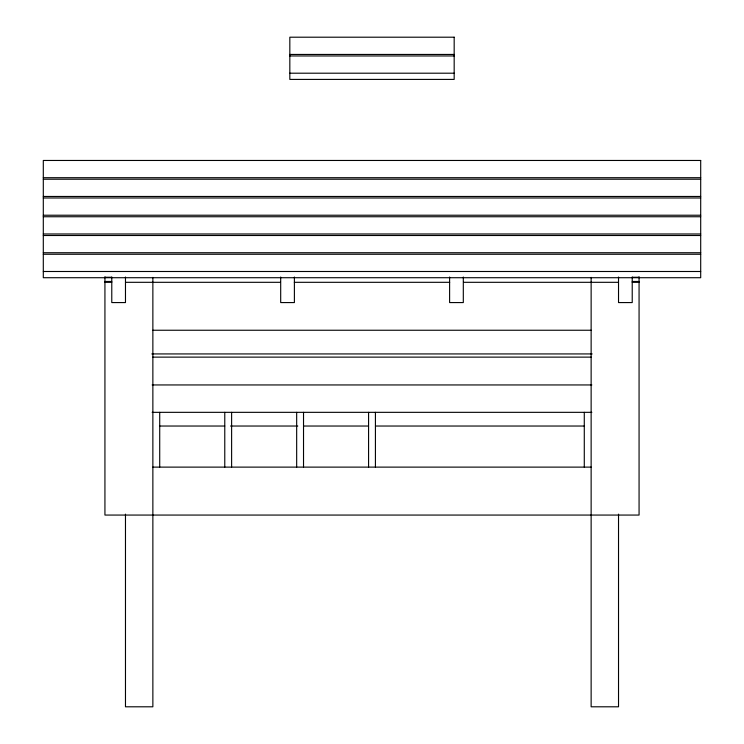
<?xml version="1.0" encoding="UTF-8"?>
<svg xmlns="http://www.w3.org/2000/svg" width="744" height="744" viewBox="0 0 744 744"><rect width="100%" height="100%" fill="white"/><g stroke="black" fill="none" stroke-linecap="round" stroke-linejoin="round"><path stroke-width="1.12" d="M289.825 54.442L454.175 54.442M289.825 55.958L454.175 55.958M289.825 73.2L454.175 73.2M43.301 177.704L700.699 177.704M43.301 179.22L700.699 179.22M43.301 196.463L700.699 196.463M43.301 197.978L700.699 197.978M43.301 215.221L700.699 215.221M43.301 216.746L700.699 216.746M43.301 233.979L700.699 233.979M43.301 235.504L700.699 235.504M43.301 252.737L700.699 252.737M43.301 254.262L700.699 254.262M43.301 271.495L700.699 271.495M104.932 277.27L111.777 277.27M632.223 277.27L639.068 277.27M104.932 281.474L111.777 281.474M632.223 281.474L639.068 281.474M104.932 282.311L111.777 282.311M125.476 282.311L280.404 282.311M294.317 282.311L449.683 282.311M463.596 282.311L618.524 282.311M632.223 282.311L639.068 282.311M152.864 330.243L591.136 330.243M151.832 353.93L592.168 353.93M152.864 357.129L591.136 357.129M152.157 384.946L591.843 384.946M152.157 412.334L591.843 412.334M159.821 426.033L224.753 426.033M230.547 426.033L297.795 426.033M303.589 426.033L368.522 426.033M375.478 426.033L584.179 426.033M152.864 467.12L591.136 467.12M639.068 276.815L639.068 515.062L104.932 515.062L104.932 276.815M632.223 277.019L632.223 302.576L618.524 302.576L618.524 277.019M618.524 514.141L618.524 706.8L591.136 706.8L591.136 282.311M591.136 277.382L591.136 282.023M584.282 412.334L584.282 467.12M463.307 277.019L463.307 302.576L449.608 302.576L449.608 277.019M375.422 412.334L375.422 467.12M368.578 412.334L368.578 467.12M303.524 412.334L303.524 467.12M296.67 412.334L296.67 467.12M294.392 277.019L294.392 302.576L280.693 302.576L280.693 277.019M231.617 412.334L231.617 467.12M224.772 412.334L224.772 467.12M159.718 412.334L159.718 467.12M152.864 277.382L152.864 282.023M152.864 282.311L152.864 706.8L125.476 706.8L125.476 514.141M125.476 277.019L125.476 302.576L111.777 302.576L111.777 277.019M454.175 37.2L289.825 37.2L289.825 79.413L454.175 79.413L454.175 37.2M700.699 160.462L43.301 160.462L43.301 277.717L700.699 277.717L700.699 160.462"/></g></svg>
